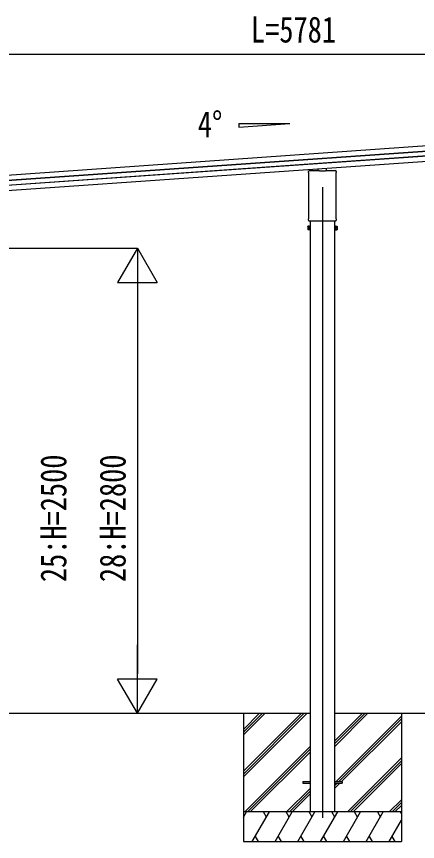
# Model space of a CAD drawing. Units: millimetres, scale not verified. Extents: x -16820 to 16820, y -11880 to 11880.
# Drawn here: x -1908 to 124, y -6650 to -2471 of the extents above; entities that cross this region are included whole.
import ezdxf
from ezdxf.enums import TextEntityAlignment as Align

# ---------------------------------------------------------------- set-up
doc = ezdxf.new("R2010")
doc.units = ezdxf.units.MM
doc.header["$LTSCALE"] = 60
for name, color, linetype in [('0-4_YKK_12', 2, 'Continuous'), ('0-5_YKK_13', 4, 'Continuous'), ('0-6_YKK_A1', 4, 'Continuous'), ('0-7_YKK_D', 6, 'Continuous')]:
    doc.layers.add(name, color=color, linetype=linetype)
doc.styles.add('ＭＳ ゴシック', font='')
doc.styles.get('ＭＳ ゴシック').set_extended_font_data('MS Gothic')

msp = doc.modelspace()

# ---------------------------------------------------------------- linework, layer by layer
at = {"layer": '0-4_YKK_12'}
msp.add_line((-357.78, -3335.32), (-357.78, -6529.63), dxfattribs=at)
at = {"layer": '0-5_YKK_13'}
for p, q in [((-428.03, -3260.25), (-428.03, -3255.5)), ((-423.78, -3251.25), (-373.78, -3251.25)), ((-378.78, -3251.25), (-378.78, -3241.4)), ((-373.28, -3253.25), (-373.28, -3251.75)), ((-342.28, -3253.25), (-373.28, -3253.25)), ((-342.28, -3251.75), (-342.28, -3253.25)), ((-341.78, -3251.25), (-291.78, -3251.25)), ((-336.78, -3251.25), (-336.78, -3238.46)), ((-287.53, -3255.5), (-287.53, -3260.25)), ((-426.24, -3263.71), (-426.24, -3263.71)), ((-426.03, -3264.12), (-426.03, -3264.12)), ((-426.03, -3490.87), (-426.03, -3264.12)), ((-289.53, -3264.12), (-289.53, -3264.12)), ((-289.53, -3264.12), (-289.53, -3490.87)), ((-289.32, -3263.71), (-289.32, -3263.71)), ((-428.03, -3502.75), (-428.03, -3494.75)), ((-426.33, -3506.15), (-426.33, -3506.15)), ((-426.24, -3491.28), (-426.24, -3491.28)), ((-426.03, -3490.87), (-426.03, -3490.87)), ((-425.87, -3506.25), (-289.68, -3506.25)), ((-289.53, -3506.25), (-289.68, -3506.25)), ((-289.53, -3490.87), (-289.53, -3490.87)), ((-289.32, -3491.28), (-289.32, -3491.28)), ((-287.53, -3494.75), (-287.53, -3502.75)), ((-431.78, -3533.65), (-431.02, -3532.33)), ((-431.78, -3533.65), (-431.78, -3550.65)), ((-431.78, -3550.65), (-431.02, -3551.96)), ((-424.78, -3537.24), (-431.02, -3537.24)), ((-424.78, -3547.05), (-431.02, -3547.05)), ((-424.78, -3551.96), (-431.02, -3551.96)), ((-422.28, -3551.35), (-424.78, -3551.35)), ((-293.28, -3551.35), (-290.78, -3551.35)), ((-290.78, -3537.24), (-284.54, -3537.24)), ((-290.78, -3547.05), (-284.54, -3547.05)), ((-290.78, -3551.96), (-284.54, -3551.96)), ((-283.78, -3533.65), (-284.54, -3532.33)), ((-283.78, -3550.65), (-284.54, -3551.96)), ((-283.78, -3533.65), (-283.78, -3550.65)), ((-457.78, -6345.73), (-420.28, -6345.73)), ((-457.78, -6345.73), (-457.78, -6354.73)), ((-295.28, -6345.73), (-257.78, -6345.73)), ((-257.78, -6345.73), (-257.78, -6354.73)), ((-457.78, -6354.73), (-420.28, -6354.73)), ((-295.28, -6354.73), (-257.78, -6354.73))]:
    msp.add_line(p, q, dxfattribs=at)
for points in [[(-426.22, -3506.21), (-426.27, -3506.18), (-426.33, -3506.15)], [(-426.04, -3506.25), (-426.2, -3506.21), (-426.22, -3506.21)], [(-425.87, -3506.25), (-426.02, -3506.25), (-426.03, -3506.25), (-426.04, -3506.25)], [(-289.51, -3506.25), (-289.53, -3506.25), (-289.53, -3506.25)], [(-289.34, -3506.21), (-289.49, -3506.25), (-289.51, -3506.25)], [(-289.22, -3506.15), (-289.23, -3506.15), (-289.34, -3506.21)], [(-424.78, -3551.96), (-424.78, -3532.33), (-431.02, -3532.33)], [(-424.78, -3551.35), (-424.78, -3532.95), (-422.28, -3532.95)], [(-290.78, -3551.35), (-290.78, -3532.95), (-293.28, -3532.95)], [(-290.78, -3551.96), (-290.78, -3532.33), (-284.54, -3532.33)]]:
    msp.add_lwpolyline(points, dxfattribs=at)
for points in [[(-422.28, -3552.65), (-422.28, -3531.65), (-420.28, -3531.65), (-420.28, -3552.65)], [(-293.28, -3552.65), (-293.28, -3531.65), (-295.28, -3531.65), (-295.28, -3552.65)]]:
    msp.add_lwpolyline(points, close=True, dxfattribs=at)
for centre, radius, start, end in [((-423.78, -3255.5), 4.25, 90, 180), ((-291.78, -3255.5), 4.25, 0, 90), ((-423.78, -3260.25), 4.25, 180, 234.62358), ((-426.53, -3264.12), 0.5, 0.0463, 54.58271), ((-289.03, -3264.12), 0.5, 125.41729, 179.9537), ((-291.78, -3260.25), 4.25, 305.37642, 0), ((-423.78, -3494.75), 4.25, 125.37642, 180), ((-423.78, -3502.75), 4.25, 180, 233.11111), ((-426.53, -3490.87), 0.5, 305.4181, 359.95288), ((-289.03, -3490.87), 0.5, 180.04713, 234.58188), ((-291.78, -3494.75), 4.25, 0, 54.62358), ((-291.78, -3502.75), 4.25, 306.88889, 0), ((-427.43, -3534.79), 4.34, 145.61575, 214.38425), ((-415.54, -3542.15), 16.24, 162.41205, 197.58795), ((-427.43, -3549.51), 4.34, 145.61575, 214.38425), ((-300.02, -3542.15), 16.24, 342.41205, 17.58795), ((-288.12, -3534.79), 4.34, 325.61575, 34.38425), ((-288.12, -3549.51), 4.34, 325.61575, 34.38425)]:
    msp.add_arc(centre, radius, start, end, dxfattribs=at)
for centre, major_axis, ratio, start_param, end_param in [((-373.78, -3251.75), (0.354, 0.354), 0.999467, 5.4996506, 7.06672), ((-373.71, -3251.68), (0.481, -0.181), 0.828259, 1.9947436, 1.996569), ((-373.71, -3251.68), (-0.181, 0.481), 0.828259, 4.2866163, 4.2884417), ((-341.78, -3251.75), (0.354, -0.354), 0.999467, 2.358058, 3.9251274), ((-341.84, -3251.68), (0.181, 0.481), 0.828259, 1.9947436, 1.996569), ((-341.84, -3251.68), (0.481, 0.181), 0.828259, 1.1450236, 1.146849)]:
    msp.add_ellipse(centre, major_axis=major_axis, ratio=ratio, start_param=start_param, end_param=end_param, dxfattribs=at)
at = {"layer": '0-6_YKK_A1'}
for p, q in [((-3170.02, -3358.39), (2444.22, -2965.81)), ((-3168.2, -3384.29), (2446.03, -2991.71)), ((-3168.11, -3385.69), (2446.13, -2993.1)), ((-3166.48, -3408.91), (2447.76, -3016.32)), ((-3166.38, -3410.32), (2447.86, -3017.74)), ((-3164.57, -3436.2), (2449.66, -3043.62)), ((-781.44, -3012.72), (-523.44, -3012.72)), ((-781.44, -3030.76), (-523.44, -3012.72)), ((-781.44, -3012.72), (-781.44, -3030.76)), ((-420.28, -3506.25), (-420.28, -6500)), ((-295.28, -6500), (-295.28, -3506.25)), ((-2295.27, -6000), (-420.28, -6000)), ((-757.78, -6000), (-757.78, -6650)), ((-757.78, -6294.18), (-463.6, -6000)), ((-757.78, -6308.32), (-449.45, -6000)), ((-757.78, -6322.46), (-435.31, -6000)), ((-757.78, -6110.33), (-647.44, -6000)), ((-757.78, -6096.19), (-661.59, -6000)), ((-757.78, -6082.05), (-675.73, -6000)), ((-295.28, -6000), (1579.72, -6000)), ((-295.28, -6168.33), (-126.94, -6000)), ((-295.28, -6154.19), (-141.09, -6000)), ((-295.28, -6140.05), (-155.23, -6000)), ((-288.6, -6345.5), (42.22, -6014.68)), ((42.22, -6000), (42.22, -6650)), ((-274.46, -6345.5), (42.22, -6028.82)), ((-260.32, -6345.5), (42.22, -6042.96)), ((-751.47, -6500), (-420.28, -6168.81)), ((-737.33, -6500), (-420.28, -6182.95)), ((-723.18, -6500), (-420.28, -6197.09)), ((-230.97, -6500), (42.22, -6226.81)), ((-216.83, -6500), (42.22, -6240.95)), ((-202.68, -6500), (42.22, -6255.09)), ((-420.28, -6380.94), (-539.33, -6500)), ((-295.28, -6380.46), (-269.32, -6354.5)), ((-295.28, -6366.32), (-283.46, -6354.5)), ((-525.19, -6500), (-420.28, -6395.08)), ((-511.05, -6500), (-420.28, -6409.23)), ((-18.83, -6500), (42.22, -6438.94)), ((-4.69, -6500), (42.22, -6453.08)), ((9.45, -6500), (42.22, -6467.23)), ((42.22, -6500), (-757.78, -6500)), ((-757.78, -6527.5), (-741.9, -6500)), ((-713.03, -6650), (-626.43, -6500)), ((-641.43, -6525.98), (-656.43, -6500)), ((-597.56, -6650), (-510.96, -6500)), ((-525.96, -6525.98), (-540.96, -6500)), ((-482.09, -6650), (-395.49, -6500)), ((-410.49, -6525.98), (-425.49, -6500)), ((-366.62, -6650), (-280.02, -6500)), ((-295.02, -6525.98), (-310.02, -6500)), ((-251.15, -6650), (-164.55, -6500)), ((-179.55, -6525.98), (-194.55, -6500)), ((-135.68, -6650), (-49.08, -6500)), ((-79.08, -6500), (-64.08, -6525.98)), ((36.39, -6500), (42.22, -6510.1)), ((-20.21, -6650), (42.22, -6541.86)), ((-698.03, -6624.02), (-683.03, -6650)), ((-582.56, -6624.02), (-567.56, -6650)), ((-467.09, -6624.02), (-452.09, -6650)), ((-351.62, -6624.02), (-336.62, -6650)), ((-236.15, -6624.02), (-221.15, -6650)), ((-120.68, -6624.02), (-105.68, -6650)), ((-5.21, -6624.02), (9.79, -6650)), ((-757.78, -6650), (42.22, -6650))]:
    msp.add_line(p, q, dxfattribs=at)
at = {"layer": '0-7_YKK_D'}
for p, q in [((-3074.29, -2662.13), (2306.75, -2662.13)), ((-2252.77, -3645), (-1294.27, -3645)), ((-1295.27, -3645), (-1395.27, -3818.21)), ((-1295.27, -3645), (-1195.27, -3818.21)), ((-1295.27, -3645), (-1295.27, -3991.41)), ((-1395.27, -3818.21), (-1195.27, -3818.21)), ((-1295.27, -3845), (-1295.27, -5800)), ((-1295.27, -6000), (-1295.27, -5653.59)), ((-1295.27, -6000), (-1395.27, -5826.79)), ((-1195.27, -5826.79), (-1395.27, -5826.79)), ((-1295.27, -6000), (-1195.27, -5826.79)), ((-1578.08, -6000), (-1294.27, -6000))]:
    msp.add_line(p, q, dxfattribs=at)

# ---------------------------------------------------------------- texts
at = {"layer": '0-6_YKK_A1', "style": 'ＭＳ ゴシック', "width": 0.8}
msp.add_text('4°', height=132, dxfattribs=at).set_placement((-989.32, -3121.46), align=Align.BOTTOM_LEFT)
at = {"layer": '0-7_YKK_D', "style": 'ＭＳ ゴシック', "width": 0.8}
msp.add_text('L=5781', height=132, dxfattribs=at).set_placement((-719.77, -2642.13), align=Align.BOTTOM_LEFT)
for s, p in [('25:H=2500', (-1615.27, -5336.1)), ('28:H=2800', (-1315.27, -5336.1))]:
    msp.add_text(s, height=132, rotation=90, dxfattribs=at).set_placement(p, align=Align.BOTTOM_LEFT)

doc.saveas('drawing.dxf')
